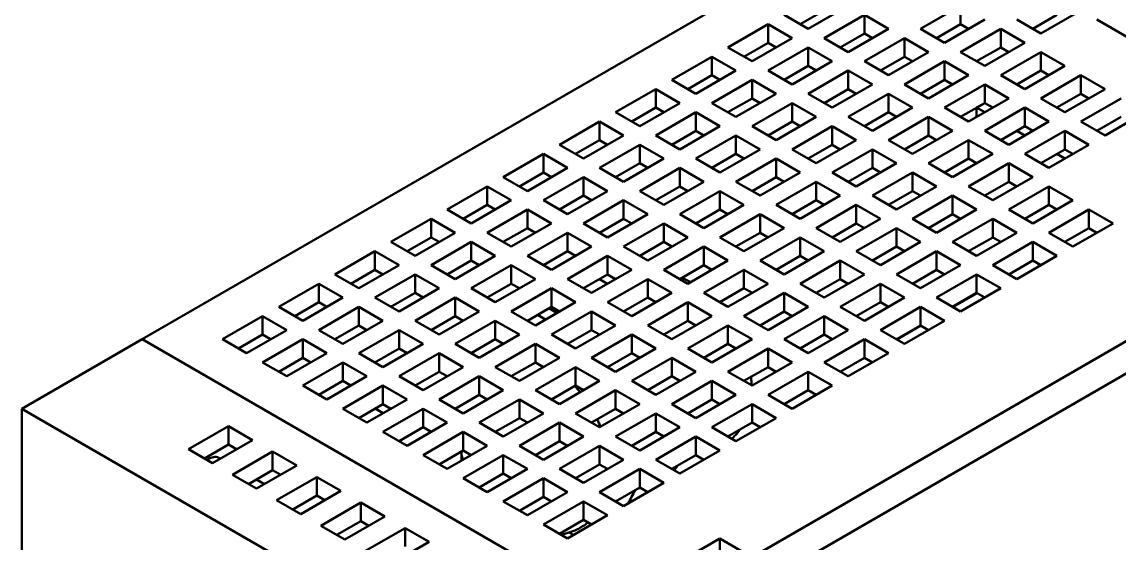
# Model space of a CAD drawing. Header units: millimetres. Extents: x 2121 to 4904, y 892 to 1933.
# Drawn here: x 2998.4 to 3136.6, y 1707 to 1772.6 of the extents above; entities that cross this region are included whole.
import ezdxf

# ---------------------------------------------------------------- set-up
doc = ezdxf.new("R2010")
doc.units = ezdxf.units.MM
doc.header["$LTSCALE"] = 1.8
doc.layers.add('외형선(ISO)', color=7, linetype='Continuous', lineweight=50)

msp = doc.modelspace()

# ---------------------------------------------------------------- linework, layer by layer
at = {"layer": '외형선(ISO)'}
for p, q in [((3122.428, 1795.461), (3013.589, 1732.622)), ((3099.452, 1774.03), (3096.421, 1772.281)), ((3102.482, 1774.613), (3097.432, 1771.697)), ((3111.574, 1771.697), (3116.624, 1774.613)), ((3116.624, 1774.613), (3116.624, 1772.281)), ((3131.777, 1774.03), (3126.726, 1771.114)), ((3097.432, 1771.697), (3094.401, 1773.447)), ((3099.452, 1770.531), (3104.503, 1773.447)), ((3104.503, 1773.447), (3104.503, 1771.114)), ((3104.503, 1773.447), (3107.533, 1771.697)), ((3119.655, 1772.864), (3114.604, 1769.948)), ((3126.726, 1771.114), (3123.696, 1772.864)), ((3128.746, 1773.447), (3125.716, 1771.697)), ((3158.546, 1758.575), (3133.797, 1772.864)), ((3133.797, 1772.864), (3174.203, 1749.535)), ((3087.33, 1769.365), (3092.381, 1772.281)), ((3092.381, 1772.281), (3092.381, 1769.948)), ((3092.381, 1772.281), (3095.411, 1770.531)), ((3104.503, 1771.114), (3101.472, 1769.365)), ((3107.533, 1771.697), (3102.482, 1768.781)), ((3105.513, 1770.531), (3104.503, 1771.114)), ((3114.604, 1769.948), (3111.574, 1771.697)), ((3116.624, 1772.281), (3113.594, 1770.531)), ((3117.635, 1771.697), (3116.624, 1772.281)), ((3116.624, 1768.781), (3121.675, 1771.697)), ((3121.675, 1771.697), (3121.675, 1769.365)), ((3121.675, 1771.697), (3124.706, 1769.948)), ((3092.381, 1769.948), (3089.35, 1768.198)), ((3095.411, 1770.531), (3090.36, 1767.615)), ((3093.391, 1769.365), (3092.381, 1769.948)), ((3102.482, 1768.781), (3099.452, 1770.531)), ((3104.503, 1767.615), (3109.553, 1770.531)), ((3109.553, 1770.531), (3109.553, 1768.198)), ((3109.553, 1770.531), (3112.584, 1768.781)), ((3124.706, 1769.948), (3119.655, 1767.032)), ((3080.259, 1765.282), (3085.31, 1768.198)), ((3085.31, 1768.198), (3085.31, 1765.865)), ((3085.31, 1768.198), (3088.34, 1766.449)), ((3090.36, 1767.615), (3087.33, 1769.365)), ((3092.381, 1766.449), (3097.432, 1769.365)), ((3097.432, 1769.365), (3097.432, 1767.032)), ((3097.432, 1769.365), (3100.462, 1767.615)), ((3109.553, 1768.198), (3106.523, 1766.449)), ((3112.584, 1768.781), (3107.533, 1765.865)), ((3110.564, 1767.615), (3109.553, 1768.198)), ((3119.655, 1767.032), (3116.624, 1768.781)), ((3121.675, 1769.365), (3118.645, 1767.615)), ((3122.685, 1768.781), (3121.675, 1769.365)), ((3121.675, 1765.865), (3126.726, 1768.781)), ((3126.726, 1768.781), (3126.726, 1766.449)), ((3126.726, 1768.781), (3129.756, 1767.032)), ((3097.432, 1767.032), (3094.401, 1765.282)), ((3100.462, 1767.615), (3095.411, 1764.699)), ((3098.442, 1766.449), (3097.432, 1767.032)), ((3107.533, 1765.865), (3104.503, 1767.615)), ((3109.553, 1764.699), (3114.604, 1767.615)), ((3114.604, 1767.615), (3114.604, 1765.282)), ((3114.604, 1767.615), (3117.635, 1765.865)), ((3129.756, 1767.032), (3124.706, 1764.116)), ((3085.31, 1765.865), (3082.279, 1764.116)), ((3088.34, 1766.449), (3083.289, 1763.532)), ((3086.32, 1765.282), (3085.31, 1765.865)), ((3095.411, 1764.699), (3092.381, 1766.449)), ((3097.432, 1763.532), (3102.482, 1766.449)), ((3102.482, 1766.449), (3102.482, 1764.116)), ((3102.482, 1766.449), (3105.513, 1764.699)), ((3117.635, 1765.865), (3112.584, 1762.949)), ((3124.706, 1764.116), (3121.675, 1765.865)), ((3126.726, 1766.449), (3123.696, 1764.699)), ((3123.696, 1764.699), (3126.726, 1766.449)), ((3127.736, 1765.865), (3126.726, 1766.449)), ((3126.726, 1762.949), (3131.777, 1765.865)), ((3131.777, 1765.865), (3131.777, 1763.532)), ((3131.777, 1765.865), (3134.807, 1764.116)), ((3073.188, 1761.2), (3078.239, 1764.116)), ((3078.239, 1764.116), (3078.239, 1761.783)), ((3078.239, 1764.116), (3081.269, 1762.366)), ((3083.289, 1763.532), (3080.259, 1765.282)), ((3085.31, 1762.366), (3090.36, 1765.282)), ((3090.36, 1765.282), (3090.36, 1762.949)), ((3090.36, 1765.282), (3093.391, 1763.532)), ((3102.482, 1764.116), (3099.452, 1762.366)), ((3105.513, 1764.699), (3100.462, 1761.783)), ((3103.492, 1763.532), (3102.482, 1764.116)), ((3112.584, 1762.949), (3109.553, 1764.699)), ((3114.604, 1765.282), (3111.574, 1763.532)), ((3115.614, 1764.699), (3114.604, 1765.282)), ((3114.604, 1761.783), (3119.655, 1764.699)), ((3119.655, 1764.699), (3119.655, 1762.366)), ((3119.655, 1764.699), (3122.685, 1762.949)), ((3134.807, 1764.116), (3129.756, 1761.2)), ((3090.36, 1762.949), (3087.33, 1761.2)), ((3093.391, 1763.532), (3088.34, 1760.616)), ((3091.371, 1762.366), (3090.36, 1762.949)), ((3100.462, 1761.783), (3097.432, 1763.532)), ((3102.482, 1760.616), (3107.533, 1763.532)), ((3107.533, 1763.532), (3107.533, 1761.2)), ((3107.533, 1763.532), (3110.564, 1761.783)), ((3122.685, 1762.949), (3117.635, 1760.033)), ((3129.756, 1761.2), (3126.726, 1762.949)), ((3131.777, 1763.532), (3128.746, 1761.783)), ((3132.787, 1762.949), (3131.777, 1763.532)), ((3131.777, 1760.033), (3136.828, 1762.949)), ((3078.239, 1761.783), (3075.208, 1760.033)), ((3081.269, 1762.366), (3076.218, 1759.45)), ((3079.249, 1761.2), (3078.239, 1761.783)), ((3088.34, 1760.616), (3085.31, 1762.366)), ((3090.36, 1759.45), (3095.411, 1762.366)), ((3095.411, 1762.366), (3095.411, 1760.033)), ((3095.411, 1762.366), (3098.442, 1760.616)), ((3110.564, 1761.783), (3105.513, 1758.867)), ((3117.635, 1760.033), (3114.604, 1761.783)), ((3119.655, 1762.366), (3116.624, 1760.616)), ((3118.645, 1761.783), (3119.655, 1762.366)), ((3118.645, 1760.616), (3118.645, 1761.783)), ((3119.655, 1761.2), (3118.645, 1761.783)), ((3120.665, 1761.783), (3119.655, 1762.366)), ((3119.655, 1758.867), (3124.706, 1761.783)), ((3124.706, 1761.783), (3124.706, 1759.45)), ((3124.706, 1761.783), (3127.736, 1760.033)), ((3066.117, 1757.117), (3071.168, 1760.033)), ((3071.168, 1760.033), (3071.168, 1757.7)), ((3071.168, 1760.033), (3074.198, 1758.284)), ((3076.218, 1759.45), (3073.188, 1761.2)), ((3078.239, 1758.284), (3083.289, 1761.2)), ((3083.289, 1761.2), (3083.289, 1758.867)), ((3083.289, 1761.2), (3086.32, 1759.45)), ((3095.411, 1760.033), (3092.381, 1758.284)), ((3098.442, 1760.616), (3093.391, 1757.7)), ((3096.421, 1759.45), (3095.411, 1760.033)), ((3105.513, 1758.867), (3102.482, 1760.616)), ((3107.533, 1761.2), (3104.503, 1759.45)), ((3108.543, 1760.616), (3107.533, 1761.2)), ((3107.533, 1757.7), (3112.584, 1760.616)), ((3112.584, 1760.616), (3112.584, 1758.284)), ((3112.584, 1760.616), (3115.614, 1758.867)), ((3127.736, 1760.033), (3122.685, 1757.117)), ((3134.807, 1758.284), (3131.777, 1760.033)), ((3136.828, 1760.616), (3133.797, 1758.867)), ((3139.858, 1761.2), (3134.807, 1758.284)), ((3083.289, 1758.867), (3080.259, 1757.117)), ((3086.32, 1759.45), (3081.269, 1756.534)), ((3084.3, 1758.284), (3083.289, 1758.867)), ((3093.391, 1757.7), (3090.36, 1759.45)), ((3095.411, 1756.534), (3100.462, 1759.45)), ((3100.462, 1759.45), (3100.462, 1757.117)), ((3100.462, 1759.45), (3103.492, 1757.7)), ((3115.614, 1758.867), (3110.564, 1755.951)), ((3122.685, 1757.117), (3119.655, 1758.867)), ((3124.706, 1759.45), (3121.675, 1757.7)), ((3124.706, 1758.284), (3123.696, 1758.867)), ((3125.716, 1758.867), (3124.706, 1759.45)), ((3124.706, 1755.951), (3129.756, 1758.867)), ((3129.756, 1758.867), (3129.756, 1756.534)), ((3129.756, 1758.867), (3132.787, 1757.117)), ((3071.168, 1757.7), (3068.137, 1755.951)), ((3074.198, 1758.284), (3069.147, 1755.367)), ((3072.178, 1757.117), (3071.168, 1757.7)), ((3081.269, 1756.534), (3078.239, 1758.284)), ((3083.289, 1755.367), (3088.34, 1758.284)), ((3088.34, 1758.284), (3088.34, 1755.951)), ((3088.34, 1758.284), (3091.371, 1756.534)), ((3103.492, 1757.7), (3098.442, 1754.784)), ((3110.564, 1755.951), (3107.533, 1757.7)), ((3112.584, 1758.284), (3109.553, 1756.534)), ((3113.594, 1757.7), (3112.584, 1758.284)), ((3112.584, 1754.784), (3117.635, 1757.7)), ((3117.635, 1757.7), (3117.635, 1755.367)), ((3117.635, 1757.7), (3120.665, 1755.951)), ((3059.046, 1753.035), (3064.097, 1755.951)), ((3064.097, 1755.951), (3064.097, 1753.618)), ((3064.097, 1755.951), (3067.127, 1754.201)), ((3069.147, 1755.367), (3066.117, 1757.117)), ((3071.168, 1754.201), (3076.218, 1757.117)), ((3076.218, 1757.117), (3076.218, 1754.784)), ((3076.218, 1757.117), (3079.249, 1755.367)), ((3088.34, 1755.951), (3085.31, 1754.201)), ((3091.371, 1756.534), (3086.32, 1753.618)), ((3089.35, 1755.367), (3088.34, 1755.951)), ((3098.442, 1754.784), (3095.411, 1756.534)), ((3100.462, 1757.117), (3097.432, 1755.367)), ((3101.472, 1756.534), (3100.462, 1757.117)), ((3100.462, 1753.618), (3105.513, 1756.534)), ((3105.513, 1756.534), (3105.513, 1754.201)), ((3105.513, 1756.534), (3108.543, 1754.784)), ((3120.665, 1755.951), (3115.614, 1753.035)), ((3127.736, 1754.201), (3124.706, 1755.951)), ((3129.756, 1756.534), (3126.726, 1754.784)), ((3132.787, 1757.117), (3127.736, 1754.201)), ((3129.756, 1755.367), (3128.746, 1755.951)), ((3130.767, 1755.951), (3129.756, 1756.534)), ((3076.218, 1754.784), (3073.188, 1753.035)), ((3079.249, 1755.367), (3074.198, 1752.451)), ((3077.229, 1754.201), (3076.218, 1754.784)), ((3086.32, 1753.618), (3083.289, 1755.367)), ((3088.34, 1752.451), (3093.391, 1755.367)), ((3093.391, 1755.367), (3093.391, 1753.035)), ((3093.391, 1755.367), (3096.421, 1753.618)), ((3108.543, 1754.784), (3103.492, 1751.868)), ((3115.614, 1753.035), (3112.584, 1754.784)), ((3117.635, 1755.367), (3114.604, 1753.618)), ((3118.645, 1754.784), (3117.635, 1755.367)), ((3117.635, 1751.868), (3122.685, 1754.784)), ((3122.685, 1754.784), (3122.685, 1752.451)), ((3122.685, 1754.784), (3125.716, 1753.035)), ((3062.076, 1751.285), (3059.046, 1753.035)), ((3064.097, 1753.618), (3061.066, 1751.868)), ((3067.127, 1754.201), (3062.076, 1751.285)), ((3065.107, 1753.035), (3064.097, 1753.618)), ((3064.097, 1750.119), (3069.147, 1753.035)), ((3069.147, 1753.035), (3069.147, 1750.702)), ((3069.147, 1753.035), (3072.178, 1751.285)), ((3074.198, 1752.451), (3071.168, 1754.201)), ((3076.218, 1751.285), (3081.269, 1754.201)), ((3081.269, 1754.201), (3081.269, 1751.868)), ((3081.269, 1754.201), (3084.3, 1752.451)), ((3093.391, 1753.035), (3090.36, 1751.285)), ((3096.421, 1753.618), (3091.371, 1750.702)), ((3094.401, 1752.451), (3093.391, 1753.035)), ((3103.492, 1751.868), (3100.462, 1753.618)), ((3105.513, 1754.201), (3102.482, 1752.451)), ((3106.523, 1753.618), (3105.513, 1754.201)), ((3105.513, 1750.702), (3110.564, 1753.618)), ((3110.564, 1753.618), (3110.564, 1751.285)), ((3110.564, 1753.618), (3113.594, 1751.868)), ((3125.716, 1753.035), (3120.665, 1750.119)), ((3051.975, 1748.952), (3057.025, 1751.868)), ((3057.025, 1751.868), (3057.025, 1749.535)), ((3057.025, 1751.868), (3060.056, 1750.119)), ((3081.269, 1751.868), (3078.239, 1750.119)), ((3084.3, 1752.451), (3079.249, 1749.535)), ((3082.279, 1751.285), (3081.269, 1751.868)), ((3091.371, 1750.702), (3088.34, 1752.451)), ((3093.391, 1749.535), (3098.442, 1752.451)), ((3098.442, 1752.451), (3098.442, 1750.119)), ((3098.442, 1752.451), (3101.472, 1750.702)), ((3113.594, 1751.868), (3108.543, 1748.952)), ((3120.665, 1750.119), (3117.635, 1751.868)), ((3122.685, 1752.451), (3119.655, 1750.702)), ((3123.696, 1751.868), (3122.685, 1752.451)), ((3122.685, 1748.952), (3127.736, 1751.868)), ((3127.736, 1751.868), (3127.736, 1749.535)), ((3127.736, 1751.868), (3130.767, 1750.119)), ((3069.147, 1750.702), (3066.117, 1748.952)), ((3072.178, 1751.285), (3067.127, 1748.369)), ((3070.157, 1750.119), (3069.147, 1750.702)), ((3079.249, 1749.535), (3076.218, 1751.285)), ((3081.269, 1748.369), (3086.32, 1751.285)), ((3086.32, 1751.285), (3086.32, 1748.952)), ((3086.32, 1751.285), (3089.35, 1749.535)), ((3101.472, 1750.702), (3096.421, 1747.786)), ((3108.543, 1748.952), (3105.513, 1750.702)), ((3110.564, 1751.285), (3107.533, 1749.535)), ((3111.574, 1750.702), (3110.564, 1751.285)), ((3110.564, 1747.786), (3115.614, 1750.702)), ((3115.614, 1750.702), (3115.614, 1748.369)), ((3115.614, 1750.702), (3118.645, 1748.952)), ((3055.005, 1747.203), (3051.975, 1748.952)), ((3057.025, 1749.535), (3053.995, 1747.786)), ((3060.056, 1750.119), (3055.005, 1747.203)), ((3058.036, 1748.952), (3057.025, 1749.535)), ((3057.025, 1746.036), (3062.076, 1748.952)), ((3062.076, 1748.952), (3062.076, 1746.619)), ((3062.076, 1748.952), (3065.107, 1747.203)), ((3067.127, 1748.369), (3064.097, 1750.119)), ((3069.147, 1747.203), (3074.198, 1750.119)), ((3074.198, 1750.119), (3074.198, 1747.786)), ((3074.198, 1750.119), (3077.229, 1748.369)), ((3086.32, 1748.952), (3083.289, 1747.203)), ((3089.35, 1749.535), (3084.3, 1746.619)), ((3087.33, 1748.369), (3086.32, 1748.952)), ((3096.421, 1747.786), (3093.391, 1749.535)), ((3094.401, 1703.462), (3174.203, 1749.535)), ((3098.442, 1750.119), (3095.411, 1748.369)), ((3099.452, 1749.535), (3098.442, 1750.119)), ((3098.442, 1746.619), (3103.492, 1749.535)), ((3103.492, 1749.535), (3103.492, 1747.203)), ((3103.492, 1749.535), (3106.523, 1747.786)), ((3118.645, 1748.952), (3113.594, 1746.036)), ((3125.716, 1747.203), (3122.685, 1748.952)), ((3127.736, 1749.535), (3124.706, 1747.786)), ((3130.767, 1750.119), (3125.716, 1747.203)), ((3128.746, 1748.952), (3127.736, 1749.535)), ((3127.736, 1746.036), (3132.787, 1748.952)), ((3132.787, 1748.952), (3132.787, 1746.619)), ((3132.787, 1748.952), (3135.817, 1747.203)), ((3044.904, 1744.87), (3049.954, 1747.786)), ((3049.954, 1747.786), (3049.954, 1745.453)), ((3049.954, 1747.786), (3052.985, 1746.036)), ((3074.198, 1747.786), (3071.168, 1746.036)), ((3077.229, 1748.369), (3072.178, 1745.453)), ((3075.208, 1747.203), (3074.198, 1747.786)), ((3084.3, 1746.619), (3081.269, 1748.369)), ((3086.32, 1745.453), (3091.371, 1748.369)), ((3091.371, 1748.369), (3091.371, 1746.036)), ((3091.371, 1748.369), (3094.401, 1746.619)), ((3106.523, 1747.786), (3101.472, 1744.87)), ((3113.594, 1746.036), (3110.564, 1747.786)), ((3115.614, 1748.369), (3112.584, 1746.619)), ((3116.624, 1747.786), (3115.614, 1748.369)), ((3115.614, 1744.87), (3120.665, 1747.786)), ((3120.665, 1747.786), (3120.665, 1745.453)), ((3120.665, 1747.786), (3123.696, 1746.036)), ((3062.076, 1746.619), (3059.046, 1744.87)), ((3065.107, 1747.203), (3060.056, 1744.286)), ((3063.086, 1746.036), (3062.076, 1746.619)), ((3072.178, 1745.453), (3069.147, 1747.203)), ((3074.198, 1744.286), (3079.249, 1747.203)), ((3079.249, 1747.203), (3079.249, 1744.87)), ((3079.249, 1747.203), (3082.279, 1745.453)), ((3094.401, 1746.619), (3089.35, 1743.703)), ((3101.472, 1744.87), (3098.442, 1746.619)), ((3103.492, 1747.203), (3100.462, 1745.453)), ((3104.503, 1746.619), (3103.492, 1747.203)), ((3103.492, 1743.703), (3108.543, 1746.619)), ((3108.543, 1746.619), (3108.543, 1744.286)), ((3108.543, 1746.619), (3111.574, 1744.87)), ((3132.787, 1746.619), (3129.756, 1744.87)), ((3135.817, 1747.203), (3130.767, 1744.286)), ((3133.797, 1746.036), (3132.787, 1746.619)), ((3047.934, 1743.12), (3044.904, 1744.87)), ((3049.954, 1745.453), (3046.924, 1743.703)), ((3052.985, 1746.036), (3047.934, 1743.12)), ((3050.965, 1744.87), (3049.954, 1745.453)), ((3049.954, 1741.954), (3055.005, 1744.87)), ((3055.005, 1744.87), (3055.005, 1742.537)), ((3055.005, 1744.87), (3058.036, 1743.12)), ((3060.056, 1744.286), (3057.025, 1746.036)), ((3062.076, 1743.12), (3067.127, 1746.036)), ((3067.127, 1746.036), (3067.127, 1743.703)), ((3067.127, 1746.036), (3070.157, 1744.286)), ((3079.249, 1744.87), (3076.218, 1743.12)), ((3082.279, 1745.453), (3077.229, 1742.537)), ((3080.259, 1744.286), (3079.249, 1744.87)), ((3089.35, 1743.703), (3086.32, 1745.453)), ((3091.371, 1746.036), (3088.34, 1744.286)), ((3092.381, 1745.453), (3091.371, 1746.036)), ((3091.371, 1742.537), (3096.421, 1745.453)), ((3096.421, 1745.453), (3096.421, 1743.12)), ((3096.421, 1745.453), (3099.452, 1743.703)), ((3111.574, 1744.87), (3106.523, 1741.954)), ((3118.645, 1743.12), (3115.614, 1744.87)), ((3120.665, 1745.453), (3117.635, 1743.703)), ((3123.696, 1746.036), (3118.645, 1743.12)), ((3121.675, 1744.87), (3120.665, 1745.453)), ((3120.665, 1741.954), (3125.716, 1744.87)), ((3125.716, 1744.87), (3125.716, 1742.537)), ((3125.716, 1744.87), (3128.746, 1743.12)), ((3130.767, 1744.286), (3127.736, 1746.036)), ((3037.833, 1740.787), (3042.883, 1743.703)), ((3042.883, 1743.703), (3042.883, 1741.37)), ((3042.883, 1743.703), (3045.914, 1741.954)), ((3067.127, 1743.703), (3064.097, 1741.954)), ((3070.157, 1744.286), (3065.107, 1741.37)), ((3068.137, 1743.12), (3067.127, 1743.703)), ((3077.229, 1742.537), (3074.198, 1744.286)), ((3079.249, 1741.37), (3084.3, 1744.286)), ((3084.3, 1744.286), (3084.3, 1741.954)), ((3084.3, 1744.286), (3087.33, 1742.537)), ((3099.452, 1743.703), (3094.401, 1740.787)), ((3106.523, 1741.954), (3103.492, 1743.703)), ((3108.543, 1744.286), (3105.513, 1742.537)), ((3109.553, 1743.703), (3108.543, 1744.286)), ((3108.543, 1740.787), (3113.594, 1743.703)), ((3113.594, 1743.703), (3113.594, 1741.37)), ((3113.594, 1743.703), (3116.624, 1741.954)), ((3045.914, 1741.954), (3040.863, 1739.038)), ((3052.985, 1740.204), (3049.954, 1741.954)), ((3055.005, 1742.537), (3051.975, 1740.787)), ((3058.036, 1743.12), (3052.985, 1740.204)), ((3056.015, 1741.954), (3055.005, 1742.537)), ((3055.005, 1739.038), (3060.056, 1741.954)), ((3060.056, 1741.954), (3060.056, 1739.621)), ((3060.056, 1741.954), (3063.086, 1740.204)), ((3065.107, 1741.37), (3062.076, 1743.12)), ((3067.127, 1740.204), (3072.178, 1743.12)), ((3072.178, 1743.12), (3072.178, 1740.787)), ((3072.178, 1743.12), (3075.208, 1741.37)), ((3084.3, 1741.954), (3081.269, 1740.204)), ((3087.33, 1742.537), (3082.279, 1739.621)), ((3085.31, 1741.37), (3084.3, 1741.954)), ((3094.401, 1740.787), (3091.371, 1742.537)), ((3096.421, 1743.12), (3093.391, 1741.37)), ((3097.432, 1742.537), (3096.421, 1743.12)), ((3096.421, 1739.621), (3101.472, 1742.537)), ((3101.472, 1742.537), (3101.472, 1740.204)), ((3101.472, 1742.537), (3104.503, 1740.787)), ((3116.624, 1741.954), (3111.574, 1739.038)), ((3123.696, 1740.204), (3120.665, 1741.954)), ((3125.716, 1742.537), (3122.685, 1740.787)), ((3128.746, 1743.12), (3123.696, 1740.204)), ((3126.726, 1741.954), (3125.716, 1742.537)), ((3040.863, 1739.038), (3037.833, 1740.787)), ((3042.883, 1741.37), (3039.853, 1739.621)), ((3043.893, 1740.787), (3042.883, 1741.37)), ((3042.883, 1737.871), (3047.934, 1740.787)), ((3047.934, 1740.787), (3047.934, 1738.454)), ((3047.934, 1740.787), (3050.965, 1739.038)), ((3072.178, 1740.787), (3069.147, 1739.038)), ((3075.208, 1741.37), (3070.157, 1738.454)), ((3073.188, 1740.204), (3072.178, 1740.787)), ((3075.713, 1696.755), (3152.485, 1741.079)), ((3082.279, 1739.621), (3079.249, 1741.37)), ((3084.3, 1738.454), (3089.35, 1741.37)), ((3089.35, 1741.37), (3089.35, 1739.038)), ((3089.35, 1741.37), (3092.381, 1739.621)), ((3152.485, 1741.079), (3090.866, 1705.503)), ((3104.503, 1740.787), (3099.452, 1737.871)), ((3111.574, 1739.038), (3108.543, 1740.787)), ((3113.594, 1741.37), (3110.564, 1739.621)), ((3114.604, 1740.787), (3113.594, 1741.37)), ((3113.594, 1737.871), (3118.645, 1740.787)), ((3118.645, 1740.787), (3118.645, 1738.454)), ((3118.645, 1740.787), (3121.675, 1739.038)), ((3030.761, 1736.705), (3035.812, 1739.621)), ((3035.812, 1739.621), (3035.812, 1737.288)), ((3035.812, 1739.621), (3038.843, 1737.871)), ((3060.056, 1739.621), (3057.025, 1737.871)), ((3063.086, 1740.204), (3058.036, 1737.288)), ((3061.066, 1739.038), (3060.056, 1739.621)), ((3070.157, 1738.454), (3067.127, 1740.204)), ((3072.151, 1739.605), (3071.14, 1740.188)), ((3072.178, 1737.288), (3077.229, 1740.204)), ((3077.229, 1740.204), (3077.229, 1737.871)), ((3077.229, 1740.204), (3080.259, 1738.454)), ((3092.381, 1739.621), (3087.33, 1736.705)), ((3099.452, 1737.871), (3096.421, 1739.621)), ((3101.472, 1740.204), (3098.442, 1738.454)), ((3102.482, 1739.621), (3101.472, 1740.204)), ((3101.472, 1736.705), (3106.523, 1739.621)), ((3106.523, 1739.621), (3106.523, 1737.288)), ((3106.523, 1739.621), (3109.553, 1737.871)), ((3038.843, 1737.871), (3033.792, 1734.955)), ((3045.914, 1736.121), (3042.883, 1737.871)), ((3047.934, 1738.454), (3044.904, 1736.705)), ((3050.965, 1739.038), (3045.914, 1736.121)), ((3048.944, 1737.871), (3047.934, 1738.454)), ((3047.934, 1734.955), (3052.985, 1737.871)), ((3052.985, 1737.871), (3052.985, 1735.538)), ((3052.985, 1737.871), (3056.015, 1736.121)), ((3058.036, 1737.288), (3055.005, 1739.038)), ((3060.056, 1736.121), (3065.107, 1739.038)), ((3065.107, 1739.038), (3065.107, 1736.705)), ((3065.107, 1739.038), (3068.137, 1737.288)), ((3077.229, 1737.871), (3074.198, 1736.121)), ((3080.259, 1738.454), (3075.208, 1735.538)), ((3078.239, 1737.288), (3077.229, 1737.871)), ((3087.33, 1736.705), (3084.3, 1738.454)), ((3089.35, 1739.038), (3086.32, 1737.288)), ((3090.36, 1738.454), (3089.35, 1739.038)), ((3089.35, 1735.538), (3094.401, 1738.454)), ((3094.401, 1738.454), (3094.401, 1736.121)), ((3094.401, 1738.454), (3097.432, 1736.705)), ((3109.553, 1737.871), (3104.503, 1734.955)), ((3116.624, 1736.121), (3113.594, 1737.871)), ((3118.645, 1738.454), (3115.614, 1736.705)), ((3118.69, 1738.427), (3115.66, 1736.678)), ((3121.675, 1739.038), (3116.624, 1736.121)), ((3119.655, 1737.871), (3118.645, 1738.454)), ((3033.792, 1734.955), (3030.761, 1736.705)), ((3035.812, 1737.288), (3032.782, 1735.538)), ((3036.822, 1736.705), (3035.812, 1737.288)), ((3035.812, 1733.789), (3040.863, 1736.705)), ((3040.863, 1736.705), (3040.863, 1734.372)), ((3040.863, 1736.705), (3043.893, 1734.955)), ((3065.107, 1736.705), (3062.076, 1734.955)), ((3068.137, 1737.288), (3063.086, 1734.372)), ((3065.801, 1735.939), (3064.791, 1736.522)), ((3066.117, 1736.121), (3065.107, 1736.705)), ((3075.208, 1735.538), (3072.178, 1737.288)), ((3077.229, 1734.372), (3082.279, 1737.288)), ((3082.279, 1737.288), (3082.279, 1734.955)), ((3082.279, 1737.288), (3085.31, 1735.538)), ((3097.432, 1736.705), (3092.381, 1733.789)), ((3104.503, 1734.955), (3101.472, 1736.705)), ((3106.523, 1737.288), (3103.492, 1735.538)), ((3107.533, 1736.705), (3106.523, 1737.288)), ((3106.523, 1733.789), (3111.574, 1736.705)), ((3111.574, 1736.705), (3111.574, 1734.372)), ((3111.574, 1736.705), (3114.604, 1734.955)), ((3023.69, 1732.622), (3028.741, 1735.538)), ((3028.741, 1735.538), (3028.741, 1733.205)), ((3028.741, 1735.538), (3031.772, 1733.789)), ((3052.985, 1735.538), (3049.954, 1733.789)), ((3056.015, 1736.121), (3050.965, 1733.205)), ((3053.995, 1734.955), (3052.985, 1735.538)), ((3063.086, 1734.372), (3060.056, 1736.121)), ((3064.372, 1735.114), (3063.362, 1735.698)), ((3065.107, 1733.205), (3070.157, 1736.121)), ((3070.157, 1736.121), (3070.157, 1733.789)), ((3070.157, 1736.121), (3073.188, 1734.372)), ((3085.31, 1735.538), (3080.259, 1732.622)), ((3092.381, 1733.789), (3089.35, 1735.538)), ((3094.401, 1736.121), (3091.371, 1734.372)), ((3095.411, 1735.538), (3094.401, 1736.121)), ((3094.401, 1732.622), (3099.452, 1735.538)), ((3099.452, 1735.538), (3099.452, 1733.205)), ((3099.452, 1735.538), (3102.482, 1733.789)), ((3031.772, 1733.789), (3026.721, 1730.873)), ((3038.843, 1732.039), (3035.812, 1733.789)), ((3040.863, 1734.372), (3037.833, 1732.622)), ((3043.893, 1734.955), (3038.843, 1732.039)), ((3041.873, 1733.789), (3040.863, 1734.372)), ((3040.863, 1730.873), (3045.914, 1733.789)), ((3045.914, 1733.789), (3045.914, 1731.456)), ((3045.914, 1733.789), (3048.944, 1732.039)), ((3050.965, 1733.205), (3047.934, 1734.955)), ((3052.985, 1732.039), (3058.036, 1734.955)), ((3058.036, 1734.955), (3058.036, 1732.622)), ((3058.036, 1734.955), (3061.066, 1733.205)), ((3070.157, 1733.789), (3067.127, 1732.039)), ((3073.188, 1734.372), (3068.137, 1731.456)), ((3071.168, 1733.205), (3070.157, 1733.789)), ((3080.259, 1732.622), (3077.229, 1734.372)), ((3082.279, 1734.955), (3079.249, 1733.205)), ((3083.289, 1734.372), (3082.279, 1734.955)), ((3082.279, 1731.456), (3087.33, 1734.372)), ((3087.33, 1734.372), (3087.33, 1732.039)), ((3087.33, 1734.372), (3090.36, 1732.622)), ((3102.482, 1733.789), (3097.432, 1730.873)), ((3109.553, 1732.039), (3106.523, 1733.789)), ((3111.574, 1734.372), (3108.543, 1732.622)), ((3111.62, 1734.345), (3108.589, 1732.596)), ((3114.604, 1734.955), (3109.553, 1732.039)), ((3112.584, 1733.789), (3111.574, 1734.372)), ((2998.437, 1723.874), (3013.589, 1732.622)), ((3075.713, 1696.755), (3013.589, 1732.622)), ((3079.249, 1694.713), (3013.589, 1732.622)), ((3026.721, 1730.873), (3023.69, 1732.622)), ((3028.741, 1733.205), (3025.711, 1731.456)), ((3029.751, 1732.622), (3028.741, 1733.205)), ((3028.741, 1729.706), (3033.792, 1732.622)), ((3033.792, 1732.622), (3033.792, 1730.289)), ((3033.792, 1732.622), (3036.822, 1730.873)), ((3058.036, 1732.622), (3055.005, 1730.873)), ((3061.066, 1733.205), (3056.015, 1730.289)), ((3059.046, 1732.039), (3058.036, 1732.622)), ((3068.137, 1731.456), (3065.107, 1733.205)), ((3070.157, 1730.289), (3075.208, 1733.205)), ((3075.208, 1733.205), (3075.208, 1730.873)), ((3075.208, 1733.205), (3078.239, 1731.456)), ((3090.36, 1732.622), (3085.31, 1729.706)), ((3097.432, 1730.873), (3094.401, 1732.622)), ((3099.452, 1733.205), (3096.421, 1731.456)), ((3100.462, 1732.622), (3099.452, 1733.205)), ((3099.452, 1729.706), (3104.503, 1732.622)), ((3104.503, 1732.622), (3104.503, 1730.289)), ((3104.503, 1732.622), (3107.533, 1730.873)), ((3045.914, 1731.456), (3042.883, 1729.706)), ((3048.944, 1732.039), (3043.893, 1729.123)), ((3046.924, 1730.873), (3045.914, 1731.456)), ((3056.015, 1730.289), (3052.985, 1732.039)), ((3058.036, 1729.123), (3063.086, 1732.039)), ((3063.086, 1732.039), (3063.086, 1729.706)), ((3063.086, 1732.039), (3066.117, 1730.289)), ((3078.239, 1731.456), (3073.188, 1728.54)), ((3085.31, 1729.706), (3082.279, 1731.456)), ((3087.33, 1732.039), (3084.3, 1730.289)), ((3088.34, 1731.456), (3087.33, 1732.039)), ((3087.33, 1728.54), (3092.381, 1731.456)), ((3092.381, 1731.456), (3092.381, 1729.123)), ((3092.381, 1731.456), (3095.411, 1729.706)), ((3031.772, 1727.957), (3028.741, 1729.706)), ((3033.792, 1730.289), (3030.761, 1728.54)), ((3036.822, 1730.873), (3031.772, 1727.957)), ((3034.802, 1729.706), (3033.792, 1730.289)), ((3033.792, 1726.79), (3038.843, 1729.706)), ((3038.843, 1729.706), (3038.843, 1727.373)), ((3038.843, 1729.706), (3041.873, 1727.957)), ((3043.893, 1729.123), (3040.863, 1730.873)), ((3045.914, 1727.957), (3050.965, 1730.873)), ((3050.965, 1730.873), (3050.965, 1728.54)), ((3050.965, 1730.873), (3053.995, 1729.123)), ((3063.086, 1729.706), (3060.056, 1727.957)), ((3066.117, 1730.289), (3061.066, 1727.373)), ((3064.097, 1729.123), (3063.086, 1729.706)), ((3073.188, 1728.54), (3070.157, 1730.289)), ((3075.208, 1730.873), (3072.178, 1729.123)), ((3076.218, 1730.289), (3075.208, 1730.873)), ((3075.208, 1727.373), (3080.259, 1730.289)), ((3080.259, 1730.289), (3080.259, 1727.957)), ((3080.259, 1730.289), (3083.289, 1728.54)), ((3095.411, 1729.706), (3090.36, 1726.79)), ((3102.482, 1727.957), (3099.452, 1729.706)), ((3104.503, 1730.289), (3101.472, 1728.54)), ((3107.533, 1730.873), (3102.482, 1727.957)), ((3105.513, 1729.706), (3104.503, 1730.289)), ((3050.965, 1728.54), (3047.934, 1726.79)), ((3053.995, 1729.123), (3048.944, 1726.207)), ((3051.975, 1727.957), (3050.965, 1728.54)), ((3061.066, 1727.373), (3058.036, 1729.123)), ((3063.086, 1726.207), (3068.137, 1729.123)), ((3068.137, 1729.123), (3068.137, 1726.79)), ((3068.137, 1729.123), (3071.168, 1727.373)), ((3083.289, 1728.54), (3078.239, 1725.624)), ((3090.36, 1726.79), (3087.33, 1728.54)), ((3092.381, 1729.123), (3089.35, 1727.373)), ((3093.391, 1728.54), (3092.381, 1729.123)), ((3092.381, 1725.624), (3097.432, 1728.54)), ((3097.432, 1728.54), (3097.432, 1726.207)), ((3097.432, 1728.54), (3100.462, 1726.79)), ((3036.822, 1725.04), (3033.792, 1726.79)), ((3038.843, 1727.373), (3035.812, 1725.624)), ((3041.873, 1727.957), (3036.822, 1725.04)), ((3039.853, 1726.79), (3038.843, 1727.373)), ((3038.843, 1723.874), (3043.893, 1726.79)), ((3043.893, 1726.79), (3043.893, 1724.457)), ((3043.893, 1726.79), (3046.924, 1725.04)), ((3048.944, 1726.207), (3045.914, 1727.957)), ((3050.965, 1725.04), (3056.015, 1727.957)), ((3056.015, 1727.957), (3056.015, 1725.624)), ((3056.015, 1727.957), (3059.046, 1726.207)), ((3068.137, 1726.79), (3065.107, 1725.04)), ((3071.168, 1727.373), (3066.117, 1724.457)), ((3069.147, 1726.207), (3068.137, 1726.79)), ((3078.239, 1725.624), (3075.208, 1727.373)), ((3080.259, 1727.957), (3077.229, 1726.207)), ((3081.269, 1727.373), (3080.259, 1727.957)), ((3080.259, 1724.457), (3085.31, 1727.373)), ((3085.31, 1727.373), (3085.31, 1725.04)), ((3085.31, 1727.373), (3088.34, 1725.624)), ((3100.462, 1726.79), (3095.411, 1723.874)), ((3056.015, 1725.624), (3052.985, 1723.874)), ((3059.046, 1726.207), (3053.995, 1723.291)), ((3057.025, 1725.04), (3056.015, 1725.624)), ((3066.117, 1724.457), (3063.086, 1726.207)), ((3068.137, 1723.291), (3073.188, 1726.207)), ((3073.188, 1726.207), (3073.188, 1723.874)), ((3073.188, 1726.207), (3076.218, 1724.457)), ((3088.34, 1725.624), (3083.289, 1722.708)), ((3095.411, 1723.874), (3092.381, 1725.624)), ((3097.432, 1726.207), (3094.401, 1724.457)), ((3098.442, 1725.624), (3097.432, 1726.207)), ((3043.893, 1724.457), (3040.863, 1722.708)), ((3046.924, 1725.04), (3041.873, 1722.124)), ((3044.904, 1723.874), (3043.893, 1724.457)), ((3053.995, 1723.291), (3050.965, 1725.04)), ((3056.015, 1722.124), (3061.066, 1725.04)), ((3061.066, 1725.04), (3061.066, 1722.708)), ((3061.066, 1725.04), (3064.097, 1723.291)), ((3076.218, 1724.457), (3071.168, 1721.541)), ((3083.289, 1722.708), (3080.259, 1724.457)), ((3085.31, 1725.04), (3082.279, 1723.291)), ((3086.32, 1724.457), (3085.31, 1725.04)), ((3085.31, 1721.541), (3090.36, 1724.457)), ((3090.36, 1724.457), (3090.36, 1722.124)), ((3090.36, 1724.457), (3093.391, 1722.708)), ((2998.437, 1519.75), (2998.437, 1723.874)), ((2998.437, 1723.874), (3064.097, 1685.965)), ((3041.873, 1722.124), (3038.843, 1723.874)), ((3042.909, 1723.889), (3043.919, 1723.306)), ((3043.893, 1720.958), (3048.944, 1723.874)), ((3048.944, 1723.874), (3048.944, 1721.541)), ((3048.944, 1723.874), (3051.975, 1722.124)), ((3061.066, 1722.708), (3058.036, 1720.958)), ((3064.097, 1723.291), (3059.046, 1720.375)), ((3062.076, 1722.124), (3061.066, 1722.708)), ((3071.168, 1721.541), (3068.137, 1723.291)), ((3073.188, 1723.874), (3070.157, 1722.124)), ((3074.198, 1723.291), (3073.188, 1723.874)), ((3073.188, 1720.375), (3078.239, 1723.291)), ((3078.239, 1723.291), (3078.239, 1720.958)), ((3078.239, 1723.291), (3081.269, 1721.541)), ((3093.391, 1722.708), (3088.34, 1719.792)), ((3019.397, 1718.771), (3024.448, 1721.687)), ((3024.448, 1721.687), (3024.448, 1719.354)), ((3024.448, 1721.687), (3027.478, 1719.937)), ((3048.944, 1721.541), (3045.914, 1719.792)), ((3051.975, 1722.124), (3046.924, 1719.208)), ((3049.954, 1720.958), (3048.944, 1721.541)), ((3059.046, 1720.375), (3056.015, 1722.124)), ((3061.066, 1719.208), (3066.117, 1722.124)), ((3066.117, 1722.124), (3066.117, 1719.792)), ((3066.117, 1722.124), (3069.147, 1720.375)), ((3081.269, 1721.541), (3076.218, 1718.625)), ((3088.34, 1719.792), (3085.31, 1721.541)), ((3090.36, 1722.124), (3087.33, 1720.375)), ((3091.371, 1721.541), (3090.36, 1722.124)), ((3027.478, 1719.937), (3022.428, 1717.021)), ((3046.924, 1719.208), (3043.893, 1720.958)), ((3048.944, 1718.042), (3053.995, 1720.958)), ((3053.995, 1720.958), (3053.995, 1718.625)), ((3053.995, 1720.958), (3057.025, 1719.208)), ((3069.147, 1720.375), (3064.097, 1717.459)), ((3076.218, 1718.625), (3073.188, 1720.375)), ((3078.239, 1720.958), (3075.208, 1719.208)), ((3079.249, 1720.375), (3078.239, 1720.958)), ((3078.239, 1717.459), (3083.289, 1720.375)), ((3083.289, 1720.375), (3083.289, 1718.042)), ((3083.289, 1720.375), (3086.32, 1718.625)), ((3022.428, 1717.021), (3019.397, 1718.771)), ((3024.448, 1719.354), (3021.418, 1717.605)), ((3025.458, 1718.771), (3024.448, 1719.354)), ((3024.953, 1715.563), (3030.004, 1718.479)), ((3030.004, 1718.479), (3030.004, 1716.146)), ((3030.004, 1718.479), (3033.034, 1716.73)), ((3053.995, 1718.625), (3050.965, 1716.876)), ((3057.025, 1719.208), (3051.975, 1716.292)), ((3053.768, 1718.494), (3053.768, 1717.327)), ((3053.768, 1717.327), (3053.768, 1718.494)), ((3055.005, 1718.042), (3053.995, 1718.625)), ((3064.097, 1717.459), (3061.066, 1719.208)), ((3066.117, 1719.792), (3063.086, 1718.042)), ((3067.127, 1719.208), (3066.117, 1719.792)), ((3066.117, 1716.292), (3071.168, 1719.208)), ((3071.168, 1719.208), (3071.168, 1716.876)), ((3071.168, 1719.208), (3074.198, 1717.459)), ((3086.32, 1718.625), (3081.269, 1715.709)), ((3023.223, 1717.699), (3023.413, 1717.59)), ((3051.975, 1716.292), (3048.944, 1718.042)), ((3053.995, 1715.126), (3059.046, 1718.042)), ((3059.046, 1718.042), (3059.046, 1715.709)), ((3059.046, 1718.042), (3062.076, 1716.292)), ((3074.198, 1717.459), (3069.147, 1714.543)), ((3081.269, 1715.709), (3078.239, 1717.459)), ((3083.289, 1718.042), (3080.259, 1716.292)), ((3084.3, 1717.459), (3083.289, 1718.042)), ((3030.004, 1716.146), (3026.973, 1714.397)), ((3033.034, 1716.73), (3027.984, 1713.814)), ((3031.014, 1715.563), (3030.004, 1716.146)), ((3059.046, 1715.709), (3056.015, 1713.959)), ((3062.076, 1716.292), (3057.025, 1713.376)), ((3060.056, 1715.126), (3059.046, 1715.709)), ((3069.147, 1714.543), (3066.117, 1716.292)), ((3071.168, 1716.876), (3068.137, 1715.126)), ((3072.178, 1716.292), (3071.168, 1716.876)), ((3071.168, 1713.376), (3076.218, 1716.292)), ((3076.218, 1716.292), (3076.218, 1713.959)), ((3076.218, 1716.292), (3079.249, 1714.543)), ((3027.984, 1713.814), (3024.953, 1715.563)), ((3027.958, 1714.966), (3028.969, 1714.382)), ((3030.509, 1712.356), (3035.56, 1715.272)), ((3035.56, 1715.272), (3035.56, 1712.939)), ((3035.56, 1715.272), (3038.59, 1713.522)), ((3057.025, 1713.376), (3053.995, 1715.126)), ((3059.046, 1712.21), (3064.097, 1715.126)), ((3064.097, 1715.126), (3064.097, 1712.793)), ((3064.097, 1715.126), (3067.127, 1713.376)), ((3079.249, 1714.543), (3074.198, 1711.627)), ((3035.56, 1712.939), (3032.529, 1711.189)), ((3038.59, 1713.522), (3033.539, 1710.606)), ((3036.57, 1712.356), (3035.56, 1712.939)), ((3067.127, 1713.376), (3062.076, 1710.46)), ((3074.198, 1711.627), (3071.168, 1713.376)), ((3076.218, 1713.959), (3073.188, 1712.21)), ((3077.229, 1713.376), (3076.218, 1713.959)), ((3033.539, 1710.606), (3030.509, 1712.356)), ((3036.065, 1709.148), (3041.116, 1712.064)), ((3041.116, 1712.064), (3041.116, 1709.731)), ((3041.116, 1712.064), (3044.146, 1710.314)), ((3062.076, 1710.46), (3059.046, 1712.21)), ((3064.097, 1712.793), (3061.066, 1711.043)), ((3065.107, 1712.21), (3064.097, 1712.793)), ((3064.097, 1709.294), (3069.147, 1712.21)), ((3069.147, 1712.21), (3069.147, 1709.877)), ((3069.147, 1712.21), (3072.178, 1710.46)), ((3044.146, 1710.314), (3039.095, 1707.398)), ((3072.178, 1710.46), (3067.127, 1707.544)), ((3039.095, 1707.398), (3036.065, 1709.148)), ((3041.116, 1709.731), (3038.085, 1707.982)), ((3042.126, 1709.148), (3041.116, 1709.731)), ((3041.621, 1705.94), (3046.671, 1708.856)), ((3046.671, 1708.856), (3046.671, 1706.523)), ((3046.671, 1708.856), (3049.702, 1707.107)), ((3067.127, 1707.544), (3064.097, 1709.294)), ((3069.147, 1709.877), (3066.117, 1708.127)), ((3070.157, 1709.294), (3069.147, 1709.877)), ((3067.891, 1707.985), (3067.355, 1708.294)), ((3077.229, 1702.295), (3086.32, 1707.544)), ((3086.32, 1707.544), (3089.35, 1705.794)), ((3086.32, 1705.353), (3086.32, 1707.544)), ((3049.702, 1707.107), (3044.651, 1704.191))]:
    msp.add_line(p, q, dxfattribs=at)
msp.add_arc((3119.047, 1737.809), 0.714, 119.91133, 120, dxfattribs=at)
for centre, major_axis, start_param, end_param in [((3021.973, 1715.534), (1.25, 2.165), 0, 0.9197776), ((3086.666, 1707.977), (10.714, 18.558), 1.5993221, 1.6874717)]:
    msp.add_ellipse(centre, major_axis=major_axis, ratio=0.5773503, start_param=start_param, end_param=end_param, dxfattribs=at)
for points in [[(3081.556, 1740.369), (3081.901, 1740.215), (3082.236, 1740.042), (3082.562, 1739.854)], [(3082.562, 1739.854), (3082.582, 1739.842), (3082.602, 1739.831), (3082.623, 1739.819)], [(3068.061, 1726.746), (3068.29, 1726.493), (3068.511, 1726.231), (3068.725, 1725.963)], [(3082.454, 1723.391), (3082.462, 1723.32), (3082.47, 1723.248), (3082.477, 1723.177)], [(3070.868, 1722.535), (3071.015, 1722.229), (3071.152, 1721.919), (3071.28, 1721.606)], [(3053.993, 1717.458), (3053.914, 1717.66), (3053.839, 1717.862), (3053.768, 1718.066)], [(3053.844, 1717.851), (3053.821, 1717.87), (3053.795, 1717.889), (3053.768, 1717.907)], [(3081.04, 1716.743), (3080.89, 1716.53), (3080.727, 1716.323), (3080.551, 1716.124)]]:
    msp.add_open_spline(points, degree=3, dxfattribs=at)
for points, knots in [([(3090.232, 1727.882), (3090.259, 1727.654), (3090.28, 1727.425), (3090.303, 1727.07), (3090.309, 1726.944), (3090.313, 1726.817)], [1.42566093, 1.42566093, 1.42566093, 1.42566093, 1.49368909, 1.49368909, 1.53119522, 1.53119522, 1.53119522, 1.53119522]), ([(3088.818, 1721.234), (3088.656, 1721.004), (3088.48, 1720.782), (3088.14, 1720.404), (3087.983, 1720.245), (3087.817, 1720.094)], [2.09484099, 2.09484099, 2.09484099, 2.09484099, 2.1706049, 2.1706049, 2.22919718, 2.22919718, 2.22919718, 2.22919718]), ([(3076.349, 1713.884), (3076.262, 1713.872), (3076.174, 1713.862), (3076.065, 1713.851), (3076.044, 1713.849), (3076.024, 1713.847)], [2.588169747, 2.588169747, 2.588169747, 2.588169747, 2.611886064, 2.611886064, 2.617547987, 2.617547987, 2.617547987, 2.617547987]), ([(3069.696, 1709.56), (3069.278, 1709.212), (3068.814, 1708.912), (3067.66, 1708.353), (3066.951, 1708.147), (3066.248, 1708.052)], [2.25700906, 2.25700906, 2.25700906, 2.25700906, 2.39829689, 2.39829689, 2.58816975, 2.58816975, 2.58816975, 2.58816975])]:
    msp.add_open_spline(points, degree=3, knots=knots, dxfattribs=at)

doc.saveas('drawing.dxf')
